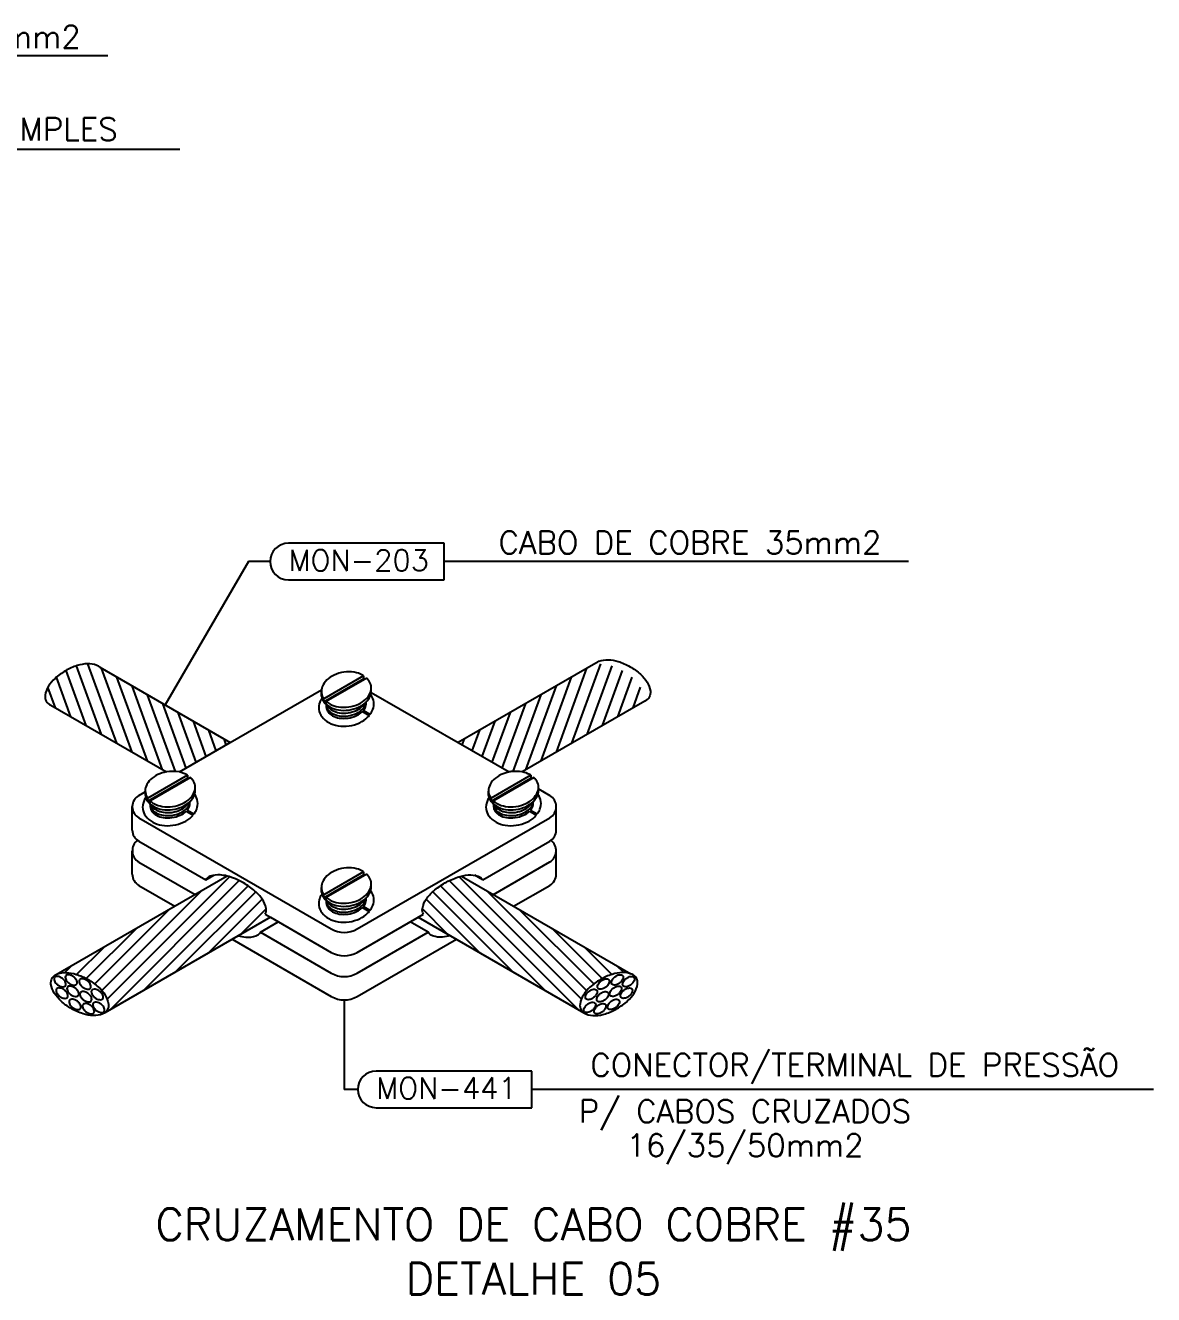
# Model space of a CAD drawing. Extents: x -1836 to 8857, y -4220 to 3051.
# Drawn here: x 6761 to 7358, y -2331 to -1659 of the extents above; entities that cross this region are included whole.
import ezdxf
from ezdxf.enums import TextEntityAlignment as Align

# ---------------------------------------------------------------- set-up
doc = ezdxf.new("R2010")
doc.units = 0
doc.header["$MEASUREMENT"] = 0
doc.layers.get('0').update_dxf_attribs({"linetype": 'CONTINUOUS'})
for name, color, linetype in [('15', 1, 'CONTINUOUS'), ('25', 2, 'CONTINUOUS'), ('50', 5, 'CONTINUOUS')]:
    doc.layers.add(name, color=color, linetype=linetype)
doc.styles.add('15CL', font='romans.shx', dxfattribs={"height": 2})
doc.styles.add('25CL', font='ROMANS.shx', dxfattribs={"height": 2.5})
doc.styles.add('35CL', font='ROMANS.shx', dxfattribs={"height": 3.5})

# ---------------------------------------------------------------- blocks, each defined once
blk = doc.blocks.new('*X86')
at = {"color": 0}
for p, q in [((1626.54, 788.62), (1720.74, 882.82)), ((1622.46, 795.14), (1699.48, 872.17)), ((1629.11, 780.58), (1728.33, 879.8)), ((1654.2, 795.07), (1735.05, 875.92)), ((1679.3, 809.56), (1740.99, 871.25)), ((1704.39, 824.04), (1745.92, 865.57)), ((1616.95, 800.24), (1674.39, 857.68)), ((1729.49, 838.53), (1748.98, 858.03)), ((1610.5, 804.4), (1649.29, 843.19)), ((1603.06, 807.57), (1624.2, 828.7)), ((1593.93, 809.04), (1599.1, 814.21))]:
    blk.add_line(p, q, dxfattribs=at)
blk = doc.blocks.new('*X87')
at = {"color": 0}
for p, q in [((1633.92, 985.67), (1611.65, 1046.86)), ((1598.55, 1006.09), (1587.48, 1036.51)), ((1610.34, 999.28), (1594.9, 1041.71)), ((1622.13, 992.47), (1602.92, 1045.27)), ((1645.71, 978.86), (1622.23, 1043.38)), ((1657.5, 972.06), (1634.02, 1036.57)), ((1586.76, 1012.89), (1580.95, 1028.86)), ((1669.29, 965.25), (1645.8, 1029.76)), ((1679.08, 963.93), (1657.59, 1022.96)), ((1687.43, 966.56), (1669.38, 1016.15)), ((1695.13, 971), (1681.17, 1009.35)), ((1702.82, 975.44), (1692.96, 1002.54)), ((1710.52, 979.89), (1704.75, 995.73)), ((1718.21, 984.33), (1716.54, 988.93))]:
    blk.add_line(p, q, dxfattribs=at)

msp = doc.modelspace()

# ---------------------------------------------------------------- linework, layer by layer
for points in [[(6776.21, -2163.27, 0.158338), (6775.95, -2163.99, 0.106484), (6776.15, -2165.08, 0.071706), (6776.76, -2166.11, 0.058062), (6777.81, -2167.14, 0.058062), (6779.07, -2167.9, 0.071706), (6780.21, -2168.23, 0.106484), (6781.33, -2168.16, 0.158338), (6781.95, -2167.73, 0.158338), (6782.21, -2167.01, 0.106484), (6782.01, -2165.92, 0.071706), (6781.4, -2164.89, 0.058062), (6780.35, -2163.86, 0.058062), (6779.09, -2163.1, 0.071706), (6777.95, -2162.77, 0.106484), (6776.84, -2162.85, 0.158338)], [(6782.15, -2162.38, 0.158338), (6781.9, -2163.1, 0.106484), (6782.1, -2164.19, 0.071706), (6782.7, -2165.22, 0.058062), (6783.75, -2166.25, 0.058062), (6785.01, -2167.01, 0.071706), (6786.16, -2167.34, 0.106484), (6787.27, -2167.26, 0.158338), (6787.9, -2166.84, 0.158338), (6788.16, -2166.12, 0.106484), (6787.96, -2165.03, 0.071706), (6787.35, -2164, 0.058062), (6786.3, -2162.97, 0.058062), (6785.04, -2162.21, 0.071706), (6783.89, -2161.88, 0.106484), (6782.78, -2161.95, 0.158338)], [(7076.88, -2162.38, -0.158338), (7077.14, -2163.1, -0.106484), (7076.94, -2164.19, -0.071706), (7076.33, -2165.22, -0.058062), (7075.28, -2166.25, -0.058062), (7074.02, -2167.01, -0.071706), (7072.88, -2167.34, -0.106484), (7071.77, -2167.26, -0.158338), (7071.14, -2166.84, -0.158338), (7070.88, -2166.12, -0.106484), (7071.08, -2165.03, -0.071706), (7071.69, -2164, -0.058062), (7072.74, -2162.97, -0.058062), (7074, -2162.21, -0.071706), (7075.14, -2161.88, -0.106484), (7076.26, -2161.95, -0.158338)], [(7082.83, -2163.27, -0.158338), (7083.09, -2163.99, -0.106484), (7082.89, -2165.08, -0.071706), (7082.28, -2166.11, -0.058062), (7081.23, -2167.14, -0.058062), (7079.97, -2167.9, -0.071706), (7078.82, -2168.23, -0.106484), (7077.71, -2168.16, -0.158338), (7077.08, -2167.73, -0.158338), (7076.83, -2167.01, -0.106484), (7077.03, -2165.92, -0.071706), (7077.63, -2164.89, -0.058062), (7078.68, -2163.86, -0.058062), (7079.94, -2163.1, -0.071706), (7081.09, -2162.77, -0.106484), (7082.2, -2162.85, -0.158338)], [(6777.3, -2169.41, 0.158338), (6777.04, -2170.13, 0.106484), (6777.24, -2171.22, 0.071706), (6777.85, -2172.25, 0.058062), (6778.9, -2173.28, 0.058062), (6780.16, -2174.04, 0.071706), (6781.3, -2174.37, 0.106484), (6782.42, -2174.29, 0.158338), (6783.04, -2173.87, 0.158338), (6783.3, -2173.15, 0.106484), (6783.1, -2172.06, 0.071706), (6782.49, -2171.03, 0.058062), (6781.44, -2170, 0.058062), (6780.18, -2169.24, 0.071706), (6779.04, -2168.91, 0.106484), (6777.93, -2168.99, 0.158338)], [(6783.04, -2168.42, 0.158338), (6782.79, -2169.14, 0.106484), (6782.99, -2170.23, 0.071706), (6783.6, -2171.26, 0.058062), (6784.65, -2172.29, 0.058062), (6785.9, -2173.05, 0.071706), (6787.05, -2173.38, 0.106484), (6788.16, -2173.3, 0.158338), (6788.79, -2172.88, 0.158338), (6789.05, -2172.16, 0.106484), (6788.85, -2171.07, 0.071706), (6788.24, -2170.04, 0.058062), (6787.19, -2169.01, 0.058062), (6785.93, -2168.25, 0.071706), (6784.78, -2167.92, 0.106484), (6783.67, -2167.99, 0.158338)], [(6789.48, -2164.56, 0.158338), (6789.23, -2165.28, 0.106484), (6789.43, -2166.37, 0.071706), (6790.04, -2167.4, 0.058062), (6791.09, -2168.43, 0.058062), (6792.34, -2169.19, 0.071706), (6793.49, -2169.52, 0.106484), (6794.6, -2169.44, 0.158338), (6795.23, -2169.02, 0.158338), (6795.49, -2168.3, 0.106484), (6795.29, -2167.2, 0.071706), (6794.68, -2166.18, 0.058062), (6793.63, -2165.15, 0.058062), (6792.37, -2164.39, 0.071706), (6791.22, -2164.05, 0.106484), (6790.11, -2164.13, 0.158338)], [(6795.92, -2170.11, 0.158338), (6795.67, -2170.82, 0.106484), (6795.87, -2171.92, 0.071706), (6796.47, -2172.94, 0.058062), (6797.52, -2173.97, 0.058062), (6798.78, -2174.73, 0.071706), (6799.93, -2175.07, 0.106484), (6801.04, -2174.99, 0.158338), (6801.67, -2174.56, 0.158338), (6801.93, -2173.85, 0.106484), (6801.73, -2172.75, 0.071706), (6801.12, -2171.72, 0.058062), (6800.07, -2170.69, 0.058062), (6798.81, -2169.93, 0.071706), (6797.66, -2169.6, 0.106484), (6796.55, -2169.68, 0.158338)], [(7063.11, -2170.11, -0.158338), (7063.37, -2170.82, -0.106484), (7063.17, -2171.92, -0.071706), (7062.56, -2172.94, -0.058062), (7061.51, -2173.97, -0.058062), (7060.25, -2174.73, -0.071706), (7059.11, -2175.07, -0.106484), (7058, -2174.99, -0.158338), (7057.37, -2174.56, -0.158338), (7057.11, -2173.85, -0.106484), (7057.31, -2172.75, -0.071706), (7057.92, -2171.72, -0.058062), (7058.97, -2170.69, -0.058062), (7060.23, -2169.93, -0.071706), (7061.37, -2169.6, -0.106484), (7062.49, -2169.68, -0.158338)], [(7069.55, -2164.56, -0.158338), (7069.81, -2165.28, -0.106484), (7069.61, -2166.37, -0.071706), (7069, -2167.4, -0.058062), (7067.95, -2168.43, -0.058062), (7066.69, -2169.19, -0.071706), (7065.55, -2169.52, -0.106484), (7064.44, -2169.44, -0.158338), (7063.81, -2169.02, -0.158338), (7063.55, -2168.3, -0.106484), (7063.75, -2167.2, -0.071706), (7064.36, -2166.18, -0.058062), (7065.41, -2165.15, -0.058062), (7066.67, -2164.39, -0.071706), (7067.81, -2164.05, -0.106484), (7068.93, -2164.13, -0.158338)], [(7075.99, -2168.42, -0.158338), (7076.25, -2169.14, -0.106484), (7076.05, -2170.23, -0.071706), (7075.44, -2171.26, -0.058062), (7074.39, -2172.29, -0.058062), (7073.13, -2173.05, -0.071706), (7071.99, -2173.38, -0.106484), (7070.88, -2173.3, -0.158338), (7070.25, -2172.88, -0.158338), (7069.99, -2172.16, -0.106484), (7070.19, -2171.07, -0.071706), (7070.8, -2170.04, -0.058062), (7071.85, -2169.01, -0.058062), (7073.11, -2168.25, -0.071706), (7074.25, -2167.92, -0.106484), (7075.36, -2167.99, -0.158338)], [(7081.74, -2169.41, -0.158338), (7082, -2170.13, -0.106484), (7081.8, -2171.22, -0.071706), (7081.19, -2172.25, -0.058062), (7080.14, -2173.28, -0.058062), (7078.88, -2174.04, -0.071706), (7077.73, -2174.37, -0.106484), (7076.62, -2174.29, -0.158338), (7075.99, -2173.87, -0.158338), (7075.74, -2173.15, -0.106484), (7075.94, -2172.06, -0.071706), (7076.54, -2171.03, -0.058062), (7077.59, -2170, -0.058062), (7078.85, -2169.24, -0.071706), (7080, -2168.91, -0.106484), (7081.11, -2168.99, -0.158338)], [(6784.13, -2175.35, 0.158338), (6783.88, -2176.07, 0.106484), (6784.08, -2177.16, 0.071706), (6784.69, -2178.19, 0.058062), (6785.74, -2179.22, 0.058062), (6786.99, -2179.98, 0.071706), (6788.14, -2180.31, 0.106484), (6789.25, -2180.24, 0.158338), (6789.88, -2179.81, 0.158338), (6790.14, -2179.09, 0.106484), (6789.94, -2178, 0.071706), (6789.33, -2176.97, 0.058062), (6788.28, -2175.94, 0.058062), (6787.02, -2175.18, 0.071706), (6785.87, -2174.85, 0.106484), (6784.76, -2174.93, 0.158338)], [(6789.88, -2171.29, 0.158338), (6789.62, -2172.01, 0.106484), (6789.82, -2173.1, 0.071706), (6790.43, -2174.13, 0.058062), (6791.48, -2175.16, 0.058062), (6792.74, -2175.92, 0.071706), (6793.89, -2176.26, 0.106484), (6795, -2176.18, 0.158338), (6795.63, -2175.75, 0.158338), (6795.88, -2175.03, 0.106484), (6795.68, -2173.94, 0.071706), (6795.07, -2172.91, 0.058062), (6794.02, -2171.88, 0.058062), (6792.76, -2171.12, 0.071706), (6791.62, -2170.79, 0.106484), (6790.51, -2170.87, 0.158338)], [(6796.71, -2176.94, 0.158338), (6796.46, -2177.65, 0.106484), (6796.66, -2178.75, 0.071706), (6797.27, -2179.77, 0.058062), (6798.32, -2180.8, 0.058062), (6799.58, -2181.56, 0.071706), (6800.72, -2181.9, 0.106484), (6801.83, -2181.82, 0.158338), (6802.46, -2181.39, 0.158338), (6802.72, -2180.68, 0.106484), (6802.52, -2179.58, 0.071706), (6801.91, -2178.56, 0.058062), (6800.86, -2177.53, 0.058062), (6799.6, -2176.77, 0.071706), (6798.45, -2176.43, 0.106484), (6797.34, -2176.51, 0.158338)], [(7062.32, -2176.94, -0.158338), (7062.58, -2177.65, -0.106484), (7062.38, -2178.75, -0.071706), (7061.77, -2179.77, -0.058062), (7060.72, -2180.8, -0.058062), (7059.46, -2181.56, -0.071706), (7058.32, -2181.9, -0.106484), (7057.2, -2181.82, -0.158338), (7056.58, -2181.39, -0.158338), (7056.32, -2180.68, -0.106484), (7056.52, -2179.58, -0.071706), (7057.13, -2178.56, -0.058062), (7058.18, -2177.53, -0.058062), (7059.44, -2176.77, -0.071706), (7060.58, -2176.43, -0.106484), (7061.69, -2176.51, -0.158338)], [(7069.16, -2171.29, -0.158338), (7069.41, -2172.01, -0.106484), (7069.21, -2173.1, -0.071706), (7068.6, -2174.13, -0.058062), (7067.55, -2175.16, -0.058062), (7066.3, -2175.92, -0.071706), (7065.15, -2176.26, -0.106484), (7064.04, -2176.18, -0.158338), (7063.41, -2175.75, -0.158338), (7063.15, -2175.03, -0.106484), (7063.35, -2173.94, -0.071706), (7063.96, -2172.91, -0.058062), (7065.01, -2171.88, -0.058062), (7066.27, -2171.12, -0.071706), (7067.42, -2170.79, -0.106484), (7068.53, -2170.87, -0.158338)], [(7074.9, -2175.35, -0.158338), (7075.16, -2176.07, -0.106484), (7074.96, -2177.16, -0.071706), (7074.35, -2178.19, -0.058062), (7073.3, -2179.22, -0.058062), (7072.04, -2179.98, -0.071706), (7070.9, -2180.31, -0.106484), (7069.79, -2180.24, -0.158338), (7069.16, -2179.81, -0.158338), (7068.9, -2179.09, -0.106484), (7069.1, -2178, -0.071706), (7069.71, -2176.97, -0.058062), (7070.76, -2175.94, -0.058062), (7072.02, -2175.18, -0.071706), (7073.16, -2174.85, -0.106484), (7074.27, -2174.93, -0.158338)], [(6791.27, -2177.63, 0.158338), (6791.01, -2178.35, 0.106484), (6791.21, -2179.44, 0.071706), (6791.82, -2180.47, 0.058062), (6792.87, -2181.5, 0.058062), (6794.13, -2182.26, 0.071706), (6795.27, -2182.59, 0.106484), (6796.38, -2182.51, 0.158338), (6797.01, -2182.09, 0.158338), (6797.27, -2181.37, 0.106484), (6797.07, -2180.27, 0.071706), (6796.46, -2179.25, 0.058062), (6795.41, -2178.22, 0.058062), (6794.15, -2177.46, 0.071706), (6793.01, -2177.12, 0.106484), (6791.89, -2177.2, 0.158338)], [(7067.77, -2177.63, -0.158338), (7068.03, -2178.35, -0.106484), (7067.83, -2179.44, -0.071706), (7067.22, -2180.47, -0.058062), (7066.17, -2181.5, -0.058062), (7064.91, -2182.26, -0.071706), (7063.76, -2182.59, -0.106484), (7062.65, -2182.51, -0.158338), (7062.02, -2182.09, -0.158338), (7061.77, -2181.37, -0.106484), (7061.97, -2180.27, -0.071706), (7062.58, -2179.25, -0.058062), (7063.63, -2178.22, -0.058062), (7064.89, -2177.46, -0.071706), (7066.03, -2177.12, -0.106484), (7067.14, -2177.2, -0.158338)]]:
    msp.add_lwpolyline(points, format="xyb", close=True)
at = {"layer": '15', "color": 1}
for p, q in [((6804.4, -1675.44), (6558.7, -1675.44)), ((6842.57, -1725.1), (6560.13, -1725.1)), ((6878.78, -1943.18), (6834.67, -2019.07)), ((6890.32, -1943.18), (6878.78, -1943.18)), ((7228.15, -1943.17), (6982.44, -1943.17)), ((6936.73, -2222.6), (6929.52, -2222.6)), ((7357.84, -2222.59), (7028.86, -2222.59))]:
    msp.add_line(p, q, dxfattribs=at)
at = {"layer": '15', "linetype": 'Continuous'}
msp.add_line((6929.52, -2175.22), (6929.52, -2222.6), dxfattribs=at)
at = {"layer": '15'}
for points in [[(6920.19, -2019.81, 0.129871), (6920.93, -2021.59, 0.106438), (6923.34, -2023.63, 0.08438), (6926.86, -2024.82, 0.073464), (6931.51, -2024.87, 0.073464), (6935.97, -2023.57, 0.08438), (6939.04, -2021.47, 0.106438), (6940.8, -2018.85, 0.095215), (6941.07, -2017.45, 0.031645)], [(6920.47, -2019.21, 0.060623), (6920.93, -2019.99, 0.106438), (6923.34, -2022.04, 0.08438), (6926.86, -2023.23, 0.073464), (6931.51, -2023.27, 0.073464), (6935.97, -2021.97, 0.08438), (6939.04, -2019.88, 0.072235), (6940.36, -2018.17, 0.095215)], [(6826.98, -2072.47, 0.129871), (6827.72, -2074.25, 0.106438), (6830.13, -2076.3, 0.08438), (6833.65, -2077.48, 0.073464), (6838.3, -2077.53, 0.073464), (6842.76, -2076.23, 0.08438), (6845.83, -2074.13, 0.106438), (6847.59, -2071.51, 0.095215), (6847.86, -2070.11, 0.031645)], [(6827.26, -2071.87, 0.060623), (6827.72, -2072.65, 0.106438), (6830.13, -2074.7, 0.08438), (6833.65, -2075.89, 0.073464), (6838.3, -2075.93, 0.073464), (6842.76, -2074.63, 0.08438), (6845.83, -2072.54, 0.072235), (6847.15, -2070.83, 0.095215)], [(7008.66, -2072.47, 0.129871), (7009.41, -2074.25, 0.106438), (7011.81, -2076.3, 0.08438), (7015.33, -2077.48, 0.073464), (7019.98, -2077.53, 0.073464), (7024.44, -2076.23, 0.08438), (7027.51, -2074.13, 0.106438), (7029.27, -2071.51, 0.095215), (7029.54, -2070.11, 0.031645)], [(7008.94, -2071.87, 0.060623), (7009.41, -2072.65, 0.106438), (7011.81, -2074.7, 0.08438), (7015.33, -2075.89, 0.073464), (7019.98, -2075.93, 0.073464), (7024.44, -2074.63, 0.08438), (7027.51, -2072.54, 0.072235), (7028.83, -2070.83, 0.095215)], [(6920.19, -2123.55, 0.129871), (6920.93, -2125.33, 0.106438), (6923.34, -2127.37, 0.08438), (6926.86, -2128.56, 0.073464), (6931.51, -2128.61, 0.073464), (6935.97, -2127.31, 0.08438), (6939.04, -2125.21, 0.106438), (6940.8, -2122.59, 0.095215), (6941.07, -2121.19, 0.031645)], [(6920.47, -2122.95, 0.060623), (6920.93, -2123.73, 0.106438), (6923.34, -2125.78, 0.08438), (6926.86, -2126.97, 0.073464), (6931.51, -2127.01, 0.073464), (6935.97, -2125.71, 0.08438), (6939.04, -2123.62, 0.072235), (6940.36, -2121.91, 0.095215)]]:
    msp.add_lwpolyline(points, format="xyb", dxfattribs=at)
at = {"layer": '25'}
for p, q in [((6982.44, -1933.51), (6899.98, -1933.51)), ((6982.44, -1952.84), (6982.44, -1933.51)), ((6899.98, -1952.84), (6982.44, -1952.84)), ((6800.14, -1999.13), (6869.2, -2039.01)), ((7062.64, -1996.97), (6989.84, -2039.01)), ((6939.79, -2003.61), (6918.72, -2015.78)), ((6918.72, -2017.4), (6939.79, -2005.23)), ((6941.4, -2004.86), (6920.02, -2017.21)), ((6939.79, -2003.61), (6939.79, -2005.23)), ((6939.79, -2005.23), (6940.28, -2005.51)), ((6869.2, -2039.01), (6917.45, -2011.15)), ((6917.47, -2014.37), (6917.41, -2012.03)), ((6943.77, -2012.41), (6989.84, -2039.01)), ((6774.16, -2019.15), (6835.39, -2054.51)), ((6918.72, -2017.4), (6918.72, -2015.78)), ((6920.02, -2018.83), (6920.02, -2017.21)), ((6920.16, -2020.47), (6920.16, -2018.94)), ((6939.62, -2022.02), (6943.22, -2024.1)), ((6941.07, -2018.63), (6941.07, -2017.52)), ((7088.62, -2016.99), (7023.65, -2054.51)), ((6939.1, -2022.59), (6942.75, -2024.7)), ((6842.25, -2054.56), (6869.2, -2039.01)), ((6989.84, -2039.01), (7016.78, -2054.56)), ((6846.58, -2056.27), (6825.51, -2068.44)), ((6825.51, -2070.06), (6846.58, -2057.89)), ((6848.19, -2057.53), (6826.81, -2069.87)), ((6846.58, -2056.27), (6846.58, -2057.89)), ((6846.58, -2057.89), (6847.07, -2058.17)), ((7028.26, -2056.27), (7007.19, -2068.44)), ((7007.19, -2070.06), (7028.26, -2057.89)), ((7029.87, -2057.53), (7008.49, -2069.87)), ((7028.26, -2056.27), (7028.26, -2057.89)), ((7028.26, -2057.89), (7028.75, -2058.17)), ((6820.79, -2066.95), (6824.21, -2064.98)), ((6824.26, -2067.04), (6824.2, -2064.69)), ((6825.51, -2070.06), (6825.51, -2068.44)), ((7005.94, -2067.04), (7005.88, -2064.69)), ((7007.19, -2070.06), (7007.19, -2068.44)), ((7032.24, -2063.49), (7038.24, -2066.95)), ((6817.36, -2085.28), (6817.36, -2072.91)), ((6826.81, -2071.49), (6826.81, -2069.87)), ((6826.95, -2073.13), (6826.95, -2071.61)), ((6845.89, -2075.25), (6849.54, -2077.36)), ((6846.41, -2074.69), (6850.01, -2076.77)), ((6847.86, -2071.29), (6847.86, -2070.18)), ((7008.49, -2071.49), (7008.49, -2069.87)), ((7008.63, -2073.13), (7008.63, -2071.61)), ((7027.57, -2075.25), (7031.23, -2077.36)), ((7028.09, -2074.69), (7031.69, -2076.77)), ((7029.54, -2071.29), (7029.54, -2070.18)), ((7041.68, -2085.28), (7041.68, -2072.91)), ((6820.79, -2078.86), (6922.65, -2137.66)), ((6936.39, -2137.66), (7038.24, -2078.86)), ((6820.79, -2091.23), (6856.23, -2111.69)), ((7002.81, -2111.69), (7038.24, -2091.23)), ((6817.36, -2108.62), (6817.36, -2096.25)), ((6820.79, -2102.21), (6850.58, -2119.4)), ((7008.45, -2119.4), (7038.24, -2102.2)), ((7041.68, -2108.62), (7041.68, -2096.25)), ((6856.23, -2111.69), (6860.48, -2109.23)), ((6939.79, -2107.35), (6918.72, -2119.52)), ((6918.72, -2121.14), (6939.79, -2108.97)), ((6941.4, -2108.6), (6920.02, -2120.95)), ((6939.79, -2107.35), (6939.79, -2108.97)), ((6939.79, -2108.97), (6940.28, -2109.25)), ((7002.81, -2111.69), (6998.56, -2109.23)), ((6867.5, -2109.63), (6775.82, -2162.57)), ((6820.79, -2114.58), (6839.87, -2125.59)), ((6917.47, -2118.11), (6917.41, -2115.77)), ((6991.53, -2109.63), (7081.2, -2161.41)), ((7019.17, -2125.59), (7038.24, -2114.58)), ((6918.72, -2121.14), (6918.72, -2119.52)), ((6920.02, -2122.57), (6920.02, -2120.95)), ((6920.16, -2124.21), (6920.16, -2122.68)), ((6941.07, -2122.37), (6941.07, -2121.26)), ((6939.1, -2126.33), (6942.75, -2128.44)), ((6939.62, -2125.76), (6943.22, -2127.85)), ((6890.42, -2131.43), (6802.79, -2182.02)), ((6885.12, -2139.34), (6894.63, -2133.85)), ((6887.63, -2129.82), (6890.42, -2131.43)), ((6890.42, -2131.43), (6922.65, -2150.03)), ((6936.39, -2150.03), (6971.41, -2129.82)), ((6973.92, -2139.34), (6964.41, -2133.85)), ((6968.62, -2131.43), (7056.25, -2182.02)), ((6870.2, -2143.1), (6922.65, -2173.38)), ((6885.12, -2139.34), (6922.65, -2161.01)), ((6936.39, -2161.01), (6973.92, -2139.34)), ((6936.39, -2173.38), (6988.84, -2143.1)), ((7028.86, -2212.93), (6946.39, -2212.93)), ((7028.86, -2232.25), (7028.86, -2212.93)), ((6946.39, -2232.25), (7028.86, -2232.25))]:
    msp.add_line(p, q, dxfattribs=at)
for points in [[(7062.64, -1996.97, -0.094076), (7064.19, -1995.99, -0.105286), (7069.17, -1995.13, -0.067593), (7074.53, -1996.07, -0.053747), (7080.78, -1998.83, -0.053747), (7086.3, -2002.86, -0.067593), (7089.8, -2007.04, -0.105286), (7091.54, -2011.78, -0.168172), (7090.93, -2014.94, -0.168172)], [(6800.14, -1999.13, 0.094076), (6798.59, -1998.15, 0.105286), (6793.61, -1997.29, 0.067593), (6788.25, -1998.23, 0.053747), (6782, -2000.99, 0.053747), (6776.48, -2005.02, 0.067593), (6772.98, -2009.2, 0.105286), (6771.24, -2013.94, 0.168172), (6771.85, -2017.1, 0.168172)], [(6939.79, -2003.61, 0.016949), (6939.19, -2003.26, 0.08438), (6934.79, -2001.78, 0.073464), (6929.34, -2001.73, 0.073464), (6924.11, -2003.25, 0.08438), (6920.28, -2005.87, 0.106438), (6917.87, -2009.45, 0.129871), (6917.47, -2012.75, 0.129871)], [(6920.02, -2017.21, 0.060282), (6922.04, -2018.62, 0.08438), (6926.44, -2020.11, 0.073464), (6931.88, -2020.16, 0.073464), (6937.11, -2018.63, 0.08438), (6940.95, -2016.02, 0.106438), (6943.36, -2012.44, 0.129871), (6943.76, -2009.13, 0.129871), (6942.48, -2006.06, 0.039235), (6941.4, -2004.86, 0.08438)], [(6917.71, -2015.43, 0.051519), (6916.6, -2017.54, 0.129871), (6916.11, -2021.55, 0.129871)], [(6917.47, -2014.37, 0.129871), (6918.75, -2017.45, 0.106438), (6922.04, -2020.24, 0.08438), (6926.44, -2021.73, 0.073464), (6931.88, -2021.78, 0.073464), (6937.11, -2020.25, 0.08438), (6940.95, -2017.64, 0.106438), (6943.36, -2014.06, 0.126745), (6943.77, -2010.83, 0.129871)], [(6917.47, -2012.75, 0.127497), (6918.72, -2015.78, 0.106438)], [(6943.22, -2024.1, 0.062931), (6944.63, -2021.55, 0.129871), (6945.12, -2017.55, 0.129871), (6943.57, -2013.83, 0.003061), (6943.48, -2013.72, 0.08438)], [(7090.93, -2014.94, -0.161458), (7088.62, -2016.99, -0.105286)], [(6771.85, -2017.1, 0.161458), (6774.16, -2019.15, 0.105286)], [(6916.11, -2021.55, 0.129871), (6917.66, -2025.27, 0.106438), (6921.39, -2028.44, 0.08438), (6926.22, -2030.07, 0.073464), (6932.07, -2030.13, 0.073464), (6937.69, -2028.49, 0.08438), (6941.9, -2025.62, 0.026931), (6942.75, -2024.7, 0.129871)], [(6920.16, -2020.47, 0.034233), (6920.19, -2020.98, 0.129871)], [(6920.19, -2020.98, 0.129871), (6920.93, -2022.76, 0.106438), (6923.34, -2024.81, 0.08438), (6926.86, -2026, 0.073464), (6931.51, -2026.04, 0.073464), (6935.97, -2024.74, 0.08438), (6939.04, -2022.65, 0.002729), (6939.1, -2022.59, 0.095215)], [(6939.62, -2022.02, 0.077892), (6940.8, -2020.03, 0.095215), (6941.07, -2018.63, 0.031645)], [(6835.39, -2054.51, 0.063297), (6830.9, -2055.91, 0.08438), (6827.07, -2058.53, 0.106438), (6824.66, -2062.11, 0.129871), (6824.26, -2065.41, 0.129871)], [(6842.26, -2054.56, 0.092925), (6835.39, -2054.51, 0.073464)], [(6846.58, -2056.27, 0.016949), (6845.98, -2055.92, 0.072001), (6842.25, -2054.56, 0.083646)], [(7016.78, -2054.56, 0.059301), (7012.58, -2055.91, 0.08438), (7008.75, -2058.53, 0.106438), (7006.34, -2062.11, 0.129871), (7005.94, -2065.41, 0.129871)], [(7023.65, -2054.51, 0.07872), (7017.82, -2054.39, 0.014102), (7016.78, -2054.56, 0.08438)], [(7028.26, -2056.27, 0.016949), (7027.66, -2055.92, 0.077329), (7023.65, -2054.51, 0.073464)], [(6826.81, -2069.87, 0.060282), (6828.83, -2071.29, 0.08438), (6833.23, -2072.77, 0.073464), (6838.67, -2072.82, 0.073464), (6843.9, -2071.3, 0.08438), (6847.74, -2068.68, 0.106438), (6850.15, -2065.1, 0.129871), (6850.55, -2061.79, 0.129871), (6849.27, -2058.72, 0.039235), (6848.19, -2057.53, 0.08438)], [(7008.49, -2069.87, 0.060282), (7010.51, -2071.29, 0.08438), (7014.91, -2072.77, 0.073464), (7020.35, -2072.82, 0.073464), (7025.58, -2071.3, 0.08438), (7029.42, -2068.68, 0.106438), (7031.83, -2065.1, 0.129871), (7032.23, -2061.79, 0.129871), (7030.95, -2058.72, 0.039235), (7029.87, -2057.53, 0.08438)], [(6824.5, -2068.09, 0.051519), (6823.39, -2070.21, 0.129871), (6822.9, -2074.21, 0.129871)], [(6824.26, -2067.04, 0.129871), (6825.54, -2070.11, 0.106438), (6828.83, -2072.91, 0.08438), (6833.23, -2074.39, 0.073464), (6838.67, -2074.44, 0.073464), (6843.9, -2072.92, 0.08438), (6847.74, -2070.3, 0.106438), (6850.15, -2066.72, 0.126745), (6850.56, -2063.49, 0.129871)], [(6824.26, -2065.41, 0.127497), (6825.51, -2068.44, 0.106438)], [(6850.01, -2076.77, 0.062931), (6851.42, -2074.22, 0.129871), (6851.91, -2070.21, 0.129871), (6850.36, -2066.49, 0.003061), (6850.27, -2066.38, 0.08438)], [(7006.18, -2068.09, 0.051519), (7005.07, -2070.21, 0.129871), (7004.58, -2074.21, 0.129871)], [(7005.94, -2067.04, 0.129871), (7007.22, -2070.11, 0.106438), (7010.51, -2072.91, 0.08438), (7014.91, -2074.39, 0.073464), (7020.35, -2074.44, 0.073464), (7025.58, -2072.92, 0.08438), (7029.42, -2070.3, 0.106438), (7031.83, -2066.72, 0.126745), (7032.24, -2063.49, 0.129871)], [(7005.94, -2065.41, 0.127497), (7007.19, -2068.44, 0.106438)], [(7031.69, -2076.77, 0.062931), (7033.1, -2074.22, 0.129871), (7033.59, -2070.21, 0.129871), (7032.04, -2066.49, 0.003061), (7031.95, -2066.38, 0.08438)], [(6822.9, -2074.21, 0.129871), (6824.45, -2077.93, 0.106438), (6828.18, -2081.1, 0.08438), (6833.01, -2082.73, 0.073464), (6838.86, -2082.79, 0.073464), (6844.48, -2081.15, 0.08438), (6848.69, -2078.28, 0.026931), (6849.54, -2077.36, 0.129871)], [(6826.95, -2073.13, 0.034233), (6826.98, -2073.65, 0.129871)], [(6826.98, -2073.65, 0.129871), (6827.72, -2075.42, 0.106438), (6830.13, -2077.47, 0.08438), (6833.65, -2078.66, 0.073464), (6838.3, -2078.7, 0.073464), (6842.76, -2077.4, 0.08438), (6845.83, -2075.31, 0.002729), (6845.89, -2075.25, 0.095215)], [(6846.41, -2074.69, 0.077892), (6847.59, -2072.69, 0.095215), (6847.86, -2071.29, 0.031645)], [(7004.58, -2074.21, 0.129871), (7006.13, -2077.93, 0.106438), (7009.86, -2081.1, 0.08438), (7014.69, -2082.73, 0.073464), (7020.54, -2082.79, 0.073464), (7026.16, -2081.15, 0.08438), (7030.37, -2078.28, 0.026931), (7031.23, -2077.36, 0.129871)], [(7008.63, -2073.13, 0.034233), (7008.66, -2073.65, 0.129871)], [(7008.66, -2073.65, 0.129871), (7009.41, -2075.42, 0.106438), (7011.81, -2077.47, 0.08438), (7015.33, -2078.66, 0.073464), (7019.98, -2078.7, 0.073464), (7024.44, -2077.4, 0.08438), (7027.51, -2075.31, 0.002729), (7027.57, -2075.25, 0.095215)], [(7028.09, -2074.69, 0.077892), (7029.27, -2072.69, 0.095215), (7029.54, -2071.29, 0.031645)], [(6867.5, -2109.63, 0.039702), (6863.88, -2109.06, 0.102976), (6858.61, -2109.72, 0.180931), (6856.23, -2111.69, 0.180931)], [(6939.79, -2107.35, 0.016949), (6939.19, -2107, 0.08438), (6934.79, -2105.52, 0.073464), (6929.34, -2105.47, 0.073464), (6924.11, -2106.99, 0.08438), (6920.28, -2109.61, 0.106438), (6917.87, -2113.19, 0.129871), (6917.47, -2116.49, 0.129871)], [(6920.02, -2120.95, 0.060282), (6922.04, -2122.36, 0.08438), (6926.44, -2123.85, 0.073464), (6931.88, -2123.9, 0.073464), (6937.11, -2122.37, 0.08438), (6940.95, -2119.76, 0.106438), (6943.36, -2116.18, 0.129871), (6943.76, -2112.87, 0.129871), (6942.48, -2109.8, 0.039235), (6941.4, -2108.6, 0.08438)], [(6971.41, -2129.82, -0.180931), (6970.9, -2126.77, -0.102976), (6972.95, -2121.87, -0.062493), (6976.79, -2117.57, -0.048718), (6982.79, -2113.28, -0.048718), (6989.51, -2110.22, -0.062493), (6995.16, -2109.06, -0.102976), (7000.42, -2109.72, -0.180931), (7002.81, -2111.69, -0.180931)], [(6887.63, -2129.82, 0.180931), (6888.14, -2126.77, 0.102976), (6886.08, -2121.87, 0.062493), (6882.25, -2117.57, 0.048718), (6876.25, -2113.28, 0.06217), (6867.5, -2109.63, 0.062463)], [(6917.47, -2118.11, 0.129871), (6918.75, -2121.19, 0.106438), (6922.04, -2123.98, 0.08438), (6926.44, -2125.47, 0.073464), (6931.88, -2125.52, 0.073464), (6937.11, -2123.99, 0.08438), (6940.95, -2121.38, 0.106438), (6943.36, -2117.8, 0.126745), (6943.77, -2114.57, 0.129871)], [(6917.71, -2119.17, 0.051519), (6916.6, -2121.28, 0.129871), (6916.11, -2125.29, 0.129871)], [(6917.47, -2116.49, 0.127497), (6918.72, -2119.52, 0.106438)], [(6939.62, -2125.76, 0.077892), (6940.8, -2123.77, 0.095215), (6941.07, -2122.37, 0.031645)], [(6943.22, -2127.85, 0.062931), (6944.63, -2125.29, 0.129871), (6945.12, -2121.29, 0.129871), (6943.57, -2117.57, 0.003061), (6943.48, -2117.46, 0.08438)], [(6916.11, -2125.29, 0.129871), (6917.66, -2129.01, 0.106438), (6921.39, -2132.18, 0.08438), (6926.22, -2133.81, 0.073464), (6932.07, -2133.87, 0.073464), (6937.69, -2132.23, 0.08438), (6941.9, -2129.36, 0.026931), (6942.75, -2128.44, 0.129871)], [(6920.16, -2124.21, 0.034233), (6920.19, -2124.73, 0.129871)], [(6920.19, -2124.73, 0.129871), (6920.93, -2126.5, 0.106438), (6923.34, -2128.55, 0.08438), (6926.86, -2129.74, 0.073464), (6931.51, -2129.78, 0.073464), (6935.97, -2128.48, 0.08438), (6939.04, -2126.39, 0.002729), (6939.1, -2126.33, 0.095215)], [(6873.36, -2141.27, 0.045075), (6877.47, -2141.97, 0.102976), (6882.74, -2141.31, 0.180931), (6885.12, -2139.34, 0.180931)], [(6985.67, -2141.27, -0.045075), (6981.57, -2141.97, -0.102976), (6976.3, -2141.31, -0.180931), (6973.92, -2139.34, -0.180931)], [(6801.68, -2182.64, -0.105286), (6796.7, -2183.5, -0.067593), (6791.34, -2182.56, -0.053747), (6785.09, -2179.79, -0.053747), (6779.57, -2175.76, -0.067593), (6776.07, -2171.59, -0.105286), (6774.32, -2166.85, -0.168172), (6774.93, -2163.69, -0.072942), (6775.82, -2162.57, -0.105286)], [(6777.84, -2161.41, -0.0948), (6782.34, -2160.72, -0.067593), (6787.7, -2161.67, -0.053747), (6793.96, -2164.43, -0.053747), (6799.48, -2168.46, -0.067593), (6802.97, -2172.63, -0.105286), (6804.72, -2177.38, -0.346134), (6801.68, -2182.64, -0.168172)]]:
    msp.add_lwpolyline(points, format="xyb", dxfattribs=at)
msp.add_lwpolyline([(7054.93, -2180.53, 0.168172), (7057.36, -2182.64, 0.105286), (7062.34, -2183.5, 0.067593), (7067.7, -2182.56, 0.053747), (7073.95, -2179.79, 0.053747), (7079.47, -2175.76, 0.067593), (7082.97, -2171.59, 0.105286), (7084.71, -2166.85, 0.168172), (7084.1, -2163.69, 0.168172), (7081.67, -2161.58, 0.105286), (7076.69, -2160.72, 0.067593), (7071.33, -2161.67, 0.053747), (7065.08, -2164.43, 0.053747), (7059.56, -2168.46, 0.067593), (7056.06, -2172.63, 0.105286), (7054.32, -2177.38, 0.168172)], format="xyb", close=True, dxfattribs=at)
for centre, radius, start, end in [((6899.98, -1943.16), 9.66, 90, 180), ((6899.98, -1943.18), 9.66, 180, 270), ((6824.23, -2072.91), 6.87, 120, 240), ((7034.81, -2072.91), 6.87, 300, 60), ((6824.23, -2085.28), 6.87, 180, 240), ((7034.81, -2085.28), 6.87, 300, 0), ((6824.23, -2096.25), 6.87, 126.99625, 240), ((7034.81, -2096.25), 6.87, 300, 53.00375), ((6824.23, -2108.62), 6.87, 180, 240), ((7034.81, -2108.62), 6.87, 300, 0), ((6929.52, -2125.76), 13.74, 240, 300), ((6929.52, -2138.13), 13.74, 240, 300), ((6929.52, -2149.11), 13.74, 240, 300), ((6929.52, -2161.48), 13.74, 240, 300), ((6946.39, -2222.58), 9.66, 90, 180), ((6946.39, -2222.6), 9.66, 180, 270)]:
    msp.add_arc(centre, radius, start, end, dxfattribs=at)

# ---------------------------------------------------------------- block references
at = {"yscale": 0.6872399999965637, "zscale": 0.68724}
for name, p, xscale in [('*X87', (5686.21, -2716.72), 0.6872399999883783), ('*X87', (8172.82, -2716.72), -0.6872399999883783), ('*X86', (5686.21, -2716.72), 0.6872399999883783), ('*X86', (8172.82, -2716.72), -0.6872399999883783)]:
    msp.add_blockref(name, p, dxfattribs=dict(at, xscale=xscale))

# ---------------------------------------------------------------- texts
at = {"layer": '15', "color": 2, "style": '15CL'}
for s, p in [('CABO DE COBRE 35mm2', (6688.76, -1671.37)), ('CABO DE COBRE 35mm2', (7112.51, -1939.11)), ('CONECTOR/TERMINAL DE PRESSÃO', (7199.68, -2215.65)), ('P/ CABOS CRUZADOS', (7141.6, -2240.15)), ('16/35/50mm2', (7141.6, -2258.15))]:
    msp.add_text(s, height=12, dxfattribs=at).set_placement(p, align=Align.CENTER)
at = {"layer": '25', "style": '25CL'}
for s, height, p in [('CONECTOR PRESSÃO SIMPLES', 12, (6569.97, -1720.3)), ('MON-203', 11.25, (6900.08, -1948.15)), ('MON-441', 11.25, (6946.49, -2227.56))]:
    msp.add_text(s, height=height, dxfattribs=at).set_placement(p)
at = {"layer": '50', "style": '35CL'}
for s, p in [('CRUZAMENTO DE CABO COBRE #35', (7029.66, -2302.4)), ('DETALHE 05', (7029.66, -2331.2))]:
    msp.add_text(s, height=16.8, dxfattribs=at).set_placement(p, align=Align.CENTER)

doc.saveas('drawing.dxf')
